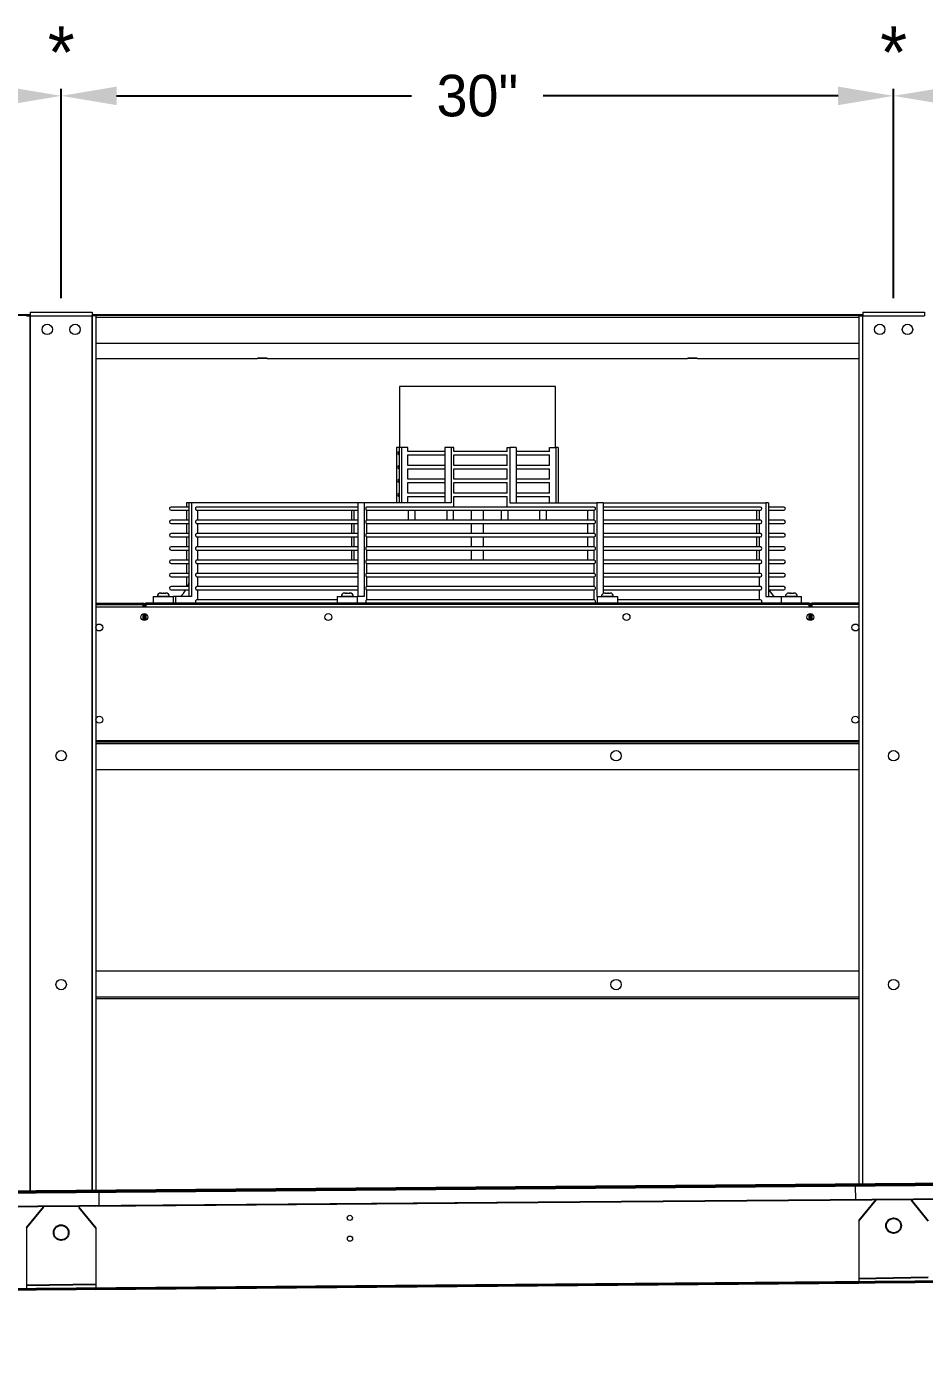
# Model space of a CAD drawing. Extents: x 6 to 271, y -23 to 146.
# Drawn here: x 184.46 to 216.82, y 46.41 to 94.12 of the extents above; entities that cross this region are included whole.
import ezdxf
from ezdxf.enums import TextEntityAlignment as Align

# ---------------------------------------------------------------- set-up
doc = ezdxf.new("R2010")
doc.units = 0
doc.header["$MEASUREMENT"] = 0
doc.layers.get('0').update_dxf_attribs({"linetype": 'CONTINUOUS'})
doc.layers.get('Defpoints').update_dxf_attribs({"linetype": 'CONTINUOUS'})
doc.dimstyles.get("Standard").update_dxf_attribs({"dimtxt": 1.5, "dimasz": 2, "dimexe": 0.25, "dimexo": 0.5, "dimgap": 0.75, "dimtad": 0, "dimtih": 1, "dimtoh": 1, "dimdec": 4, "dimzin": 0, "dimdsep": 46, "dimlunit": 5, "dimtxsty": 'STANDARD', "dimcen": 0.125, "dimclrd": 1, "dimclre": 1, "dimclrt": 1, "dimadec": 0, "dimazin": 0, "dimtfac": 1, "dimtdec": 4, "dimtofl": 0, "dimtmove": 0, "dimatfit": 3, "dimfxl": 1, "dimfrac": 2, "dimtolj": 1, "dimtzin": 0, "dimarcsym": 0})

# ---------------------------------------------------------------- blocks, each defined once
blk = doc.blocks.new('*D30')
at = {"color": 7, "lineweight": -2}
for p, q in [((155.707, 84.32), (155.707, 91.865)), ((157.707, 91.615), (168.332, 91.615)), ((183.707, 91.615), (173.082, 91.615)), ((185.707, 84.32), (185.707, 91.865))]:
    blk.add_line(p, q, dxfattribs=at)
at = {"color": 7}
for points in [[(157.707, 91.948), (157.707, 91.281), (155.707, 91.615)], [(183.707, 91.948), (183.707, 91.281), (185.707, 91.615)]]:
    blk.add_solid(points, dxfattribs=at)
at = {"layer": 'Defpoints', "color": 0}
for p in [(185.707, 91.615), (155.707, 83.82), (185.707, 83.82)]:
    blk.add_point(p, dxfattribs=at)
at = {"color": 7, "insert": (170.707, 91.615), "char_height": 1.5, "attachment_point": 5}
blk.add_mtext('\\A1;30"', dxfattribs=at)
blk = doc.blocks.new('*D31')
at = {"color": 7, "lineweight": -2}
for p, q in [((185.707, 84.32), (185.707, 91.865)), ((187.707, 91.615), (198.332, 91.615)), ((213.707, 91.615), (203.082, 91.615)), ((215.707, 84.32), (215.707, 91.865))]:
    blk.add_line(p, q, dxfattribs=at)
at = {"color": 7}
for points in [[(187.707, 91.948), (187.707, 91.281), (185.707, 91.615)], [(213.707, 91.948), (213.707, 91.281), (215.707, 91.615)]]:
    blk.add_solid(points, dxfattribs=at)
at = {"layer": 'Defpoints', "color": 0}
for p in [(215.707, 91.615), (185.707, 83.82), (215.707, 83.82)]:
    blk.add_point(p, dxfattribs=at)
at = {"color": 7, "insert": (200.707, 91.615), "char_height": 1.5, "attachment_point": 5}
blk.add_mtext('\\A1;30"', dxfattribs=at)
blk = doc.blocks.new('*D32')
at = {"color": 7, "lineweight": -2}
for p, q in [((215.707, 84.32), (215.707, 91.865)), ((217.707, 91.615), (225.832, 91.615)), ((244.207, 91.615), (236.082, 91.615)), ((246.207, 84.32), (246.207, 91.865))]:
    blk.add_line(p, q, dxfattribs=at)
at = {"color": 7}
for points in [[(217.707, 91.948), (217.707, 91.281), (215.707, 91.615)], [(244.207, 91.948), (244.207, 91.281), (246.207, 91.615)]]:
    blk.add_solid(points, dxfattribs=at)
at = {"layer": 'Defpoints', "color": 0}
for p in [(246.207, 91.615), (215.707, 83.82), (246.207, 83.82)]:
    blk.add_point(p, dxfattribs=at)
at = {"color": 7, "insert": (230.957, 91.615), "char_height": 1.5, "attachment_point": 5}
blk.add_mtext('\\A1;30 1/2"', dxfattribs=at)
blk = doc.blocks.new('*D34')
at = {"color": 7, "lineweight": -2}
for p, q in [((252.728, 48.624), (252.728, 37.134)), ((117.732, 47.508), (117.732, 37.134)), ((119.732, 37.384), (182.23, 37.384)), ((250.728, 37.384), (188.23, 37.384))]:
    blk.add_line(p, q, dxfattribs=at)
at = {"color": 7}
for points in [[(119.732, 37.717), (119.732, 37.05), (117.732, 37.384)], [(250.728, 37.717), (250.728, 37.05), (252.728, 37.384)]]:
    blk.add_solid(points, dxfattribs=at)
at = {"layer": 'Defpoints', "color": 0}
for p in [(252.728, 49.124), (117.732, 48.008), (252.728, 37.384)]:
    blk.add_point(p, dxfattribs=at)
at = {"color": 7, "insert": (185.23, 37.384), "char_height": 1.5, "attachment_point": 5}
blk.add_mtext('\\A1;135"', dxfattribs=at)

msp = doc.modelspace()

# ---------------------------------------------------------------- linework, layer by layer
at = {"color": 0, "linetype": 'Continuous', "lineweight": 15}
for p, q in [((156.8216, 83.73657), (184.5926, 83.73657)), ((184.4571, 83.68486), (184.5916, 83.68486)), ((184.5916, 83.68486), (184.5916, 52.11779)), ((184.5926, 83.68486), (184.5916, 83.68486)), ((184.5926, 83.82036), (184.5926, 83.68586)), ((184.5926, 83.82036), (186.8216, 83.82036)), ((184.5926, 83.68586), (186.8216, 83.68586)), ((184.5926, 83.68486), (184.5926, 83.68586)), ((184.5926, 83.68486), (186.8216, 83.68486)), ((184.5926, 52.1178), (184.5926, 83.68486)), ((186.8216, 83.82036), (186.8216, 83.68586)), ((186.8216, 83.73657), (214.5926, 83.73657)), ((186.8216, 83.68486), (186.8216, 83.68586)), ((186.8226, 83.68486), (186.8216, 83.68486)), ((186.8216, 52.13622), (186.8216, 83.68486)), ((186.8226, 83.68486), (186.8226, 52.13623)), ((186.9571, 83.68486), (186.8226, 83.68486)), ((186.9571, 83.68486), (186.9571, 52.13734)), ((186.9571, 83.63186), (214.4571, 83.63186)), ((214.4571, 83.68486), (214.4571, 52.36462)), ((214.4571, 83.68486), (214.5916, 83.68486)), ((214.5916, 83.68486), (214.5916, 52.36574)), ((214.5926, 83.68486), (214.5916, 83.68486)), ((214.5926, 83.82036), (214.5926, 83.68586)), ((214.5926, 83.82036), (216.8216, 83.82036)), ((214.5926, 83.68586), (216.8216, 83.68586)), ((214.5926, 83.68486), (214.5926, 83.68586)), ((214.5926, 83.68486), (216.8216, 83.68486)), ((214.5926, 52.36574), (214.5926, 83.68486)), ((216.8216, 83.82036), (216.8216, 83.68586)), ((186.9571, 82.70311), (214.4571, 82.70311)), ((186.9571, 82.14103), (192.7696, 82.14103)), ((193.1446, 82.14103), (208.2696, 82.14103)), ((208.6446, 82.14103), (214.4571, 82.14103)), ((201.78339, 81.13136), (197.8946, 81.13136)), ((203.5196, 81.13136), (201.78339, 81.13136)), ((197.78988, 78.94036), (197.78988, 76.94536)), ((197.88326, 78.94036), (197.78988, 78.94036)), ((197.97663, 78.94036), (197.88326, 78.94036)), ((197.88326, 78.94036), (197.88326, 76.94536)), ((197.97663, 78.94036), (197.97663, 76.94536)), ((198.20206, 78.94036), (197.97663, 78.94036)), ((198.20206, 78.78954), (198.20206, 78.94036)), ((199.53743, 78.79048), (198.20206, 78.79048)), ((199.76285, 78.94036), (199.53743, 78.94036)), ((199.53743, 78.94036), (199.53743, 76.94536)), ((199.76285, 78.94036), (199.76285, 76.94536)), ((199.85623, 78.94036), (199.76285, 78.94036)), ((199.85623, 78.78954), (199.85623, 78.94036)), ((201.78339, 78.79048), (199.85623, 78.79048)), ((201.78339, 78.79048), (201.78339, 78.94036)), ((201.78339, 78.94036), (201.87677, 78.94036)), ((201.87677, 78.94036), (201.87677, 76.94536)), ((202.1022, 78.94036), (201.87677, 78.94036)), ((202.1022, 78.94036), (202.1022, 76.94536)), ((203.30551, 78.79048), (202.1022, 78.79048)), ((203.30551, 78.79048), (203.30551, 78.94036)), ((203.30551, 78.94036), (203.53093, 78.94036)), ((203.53093, 78.94036), (203.53093, 76.94536)), ((203.62431, 78.94036), (203.53093, 78.94036)), ((203.62431, 78.94036), (203.62431, 76.94536)), ((198.20206, 78.28954), (198.20206, 78.67141)), ((198.20206, 78.67048), (199.53743, 78.67048)), ((199.53743, 78.29048), (198.20206, 78.29048)), ((199.85623, 78.28954), (199.85623, 78.67141)), ((199.85623, 78.67048), (201.78339, 78.67048)), ((201.78339, 78.29048), (199.85623, 78.29048)), ((201.78339, 78.29048), (201.78339, 78.67048)), ((202.1022, 78.67048), (203.30551, 78.67048)), ((203.30551, 78.29048), (202.1022, 78.29048)), ((203.30551, 78.29048), (203.30551, 78.67048)), ((198.20206, 77.78954), (198.20206, 78.17141)), ((198.20206, 78.17048), (199.53743, 78.17048)), ((199.53743, 77.79048), (198.20206, 77.79048)), ((199.85623, 77.78954), (199.85623, 78.17141)), ((199.85623, 78.17048), (201.78339, 78.17048)), ((201.78339, 77.79048), (199.85623, 77.79048)), ((201.78339, 77.79048), (201.78339, 78.17048)), ((202.1022, 78.17048), (203.30551, 78.17048)), ((203.30551, 77.79048), (202.1022, 77.79048)), ((203.30551, 77.79048), (203.30551, 78.17048)), ((198.20206, 77.28954), (198.20206, 77.67141)), ((198.20206, 77.67048), (199.53743, 77.67048)), ((199.53743, 77.29048), (198.20206, 77.29048)), ((199.85623, 77.28954), (199.85623, 77.67141)), ((199.85623, 77.67048), (201.78339, 77.67048)), ((201.78339, 77.29048), (199.85623, 77.29048)), ((201.78339, 77.29048), (201.78339, 77.67048)), ((202.1022, 77.67048), (203.30551, 77.67048)), ((203.30551, 77.29048), (202.1022, 77.29048)), ((203.30551, 77.29048), (203.30551, 77.67048)), ((190.22008, 76.94536), (190.22008, 76.79048)), ((190.31345, 76.94536), (190.22008, 76.94536)), ((190.40683, 76.94536), (190.31345, 76.94536)), ((190.31345, 76.94536), (190.31345, 73.56436)), ((190.40683, 76.94536), (190.40683, 73.56436)), ((196.40191, 76.94536), (190.40683, 76.94536)), ((196.62734, 76.94536), (196.40191, 76.94536)), ((196.40191, 76.94536), (196.40191, 73.56436)), ((196.62734, 76.94536), (196.62734, 73.56436)), ((199.76285, 76.94536), (196.62734, 76.94536)), ((198.20206, 76.94536), (198.20206, 77.17141)), ((198.20206, 77.17048), (199.53743, 77.17048)), ((199.85623, 76.79048), (199.85623, 77.17141)), ((199.85623, 77.17048), (201.78339, 77.17048)), ((201.78339, 76.79048), (201.78339, 77.17048)), ((201.87677, 76.94536), (205.01229, 76.94536)), ((202.1022, 77.17048), (203.30551, 77.17048)), ((203.30551, 76.94536), (203.30551, 77.17048)), ((205.01229, 76.94536), (205.01229, 73.56436)), ((205.23771, 76.94536), (205.01229, 76.94536)), ((205.23771, 76.94536), (205.23771, 73.67245)), ((205.23771, 76.94536), (211.10074, 76.94536)), ((211.10074, 76.94536), (211.10074, 73.56436)), ((211.19412, 76.94536), (211.10074, 76.94536)), ((211.19412, 76.94536), (211.19412, 73.56436)), ((190.31345, 76.79048), (189.66698, 76.79048)), ((189.66698, 76.67048), (190.31345, 76.67048)), ((190.22008, 76.67048), (190.22008, 76.31181)), ((190.60323, 76.67048), (196.40191, 76.67048)), ((196.40191, 76.79048), (190.6033, 76.79048)), ((190.63225, 76.31181), (190.63225, 76.67048)), ((196.17648, 76.67048), (196.17648, 76.31181)), ((196.26986, 76.31181), (196.26986, 76.67048)), ((196.70869, 76.67048), (204.93197, 76.67048)), ((204.93197, 76.79048), (196.70882, 76.79048)), ((196.72071, 76.31181), (196.72071, 76.67048)), ((204.69348, 76.31181), (204.69348, 76.67048)), ((204.91891, 76.31181), (204.91891, 76.67048)), ((210.90683, 76.79048), (205.23771, 76.79048)), ((205.23771, 76.67048), (210.90683, 76.67048)), ((210.78194, 76.31181), (210.78194, 76.67048)), ((210.87532, 76.31181), (210.87532, 76.67048)), ((211.74721, 76.79048), (211.19412, 76.79048)), ((211.19412, 76.67048), (211.74721, 76.67048)), ((190.31345, 76.31181), (189.66698, 76.31181)), ((189.66698, 76.19181), (190.31345, 76.19181)), ((190.22008, 76.19181), (190.22008, 75.83314)), ((190.60323, 76.19181), (196.40191, 76.19181)), ((196.40191, 76.31181), (190.6033, 76.31181)), ((190.63225, 75.83314), (190.63225, 76.19181)), ((196.17648, 76.19181), (196.17648, 75.83314)), ((196.26986, 75.83314), (196.26986, 76.19181)), ((196.70869, 76.19181), (204.93197, 76.19181)), ((204.93197, 76.31181), (196.70882, 76.31181)), ((196.72071, 75.83314), (196.72071, 76.19181)), ((204.69348, 75.83314), (204.69348, 76.19181)), ((204.91891, 75.83314), (204.91891, 76.19181)), ((210.90683, 76.31181), (205.23771, 76.31181)), ((205.23771, 76.19181), (210.90683, 76.19181)), ((210.78194, 75.83314), (210.78194, 76.19181)), ((210.87532, 75.83314), (210.87532, 76.19181)), ((211.74721, 76.31181), (211.19412, 76.31181)), ((211.19412, 76.19181), (211.74721, 76.19181)), ((190.31345, 75.83314), (189.66698, 75.83314)), ((189.66698, 75.71315), (190.31345, 75.71315)), ((190.22008, 75.71315), (190.22008, 75.35448)), ((190.60323, 75.71315), (196.40191, 75.71315)), ((196.40191, 75.83314), (190.6033, 75.83314)), ((190.63225, 75.35448), (190.63225, 75.71315)), ((196.17648, 75.71315), (196.17648, 75.35448)), ((196.26986, 75.35448), (196.26986, 75.71315)), ((196.70869, 75.71315), (204.93197, 75.71315)), ((204.93197, 75.83314), (196.70882, 75.83314)), ((196.72071, 75.35448), (196.72071, 75.71315)), ((204.69348, 75.35448), (204.69348, 75.71315)), ((204.91891, 75.35448), (204.91891, 75.71315)), ((210.90683, 75.83314), (205.23771, 75.83314)), ((205.23771, 75.71315), (210.90683, 75.71315)), ((210.78194, 75.35448), (210.78194, 75.71315)), ((210.87532, 75.35448), (210.87532, 75.71315)), ((211.74721, 75.83314), (211.19412, 75.83314)), ((211.19412, 75.71315), (211.74721, 75.71315)), ((190.31345, 75.35448), (189.66698, 75.35448)), ((189.66698, 75.23448), (190.31345, 75.23448)), ((190.22008, 75.23448), (190.22008, 74.87581)), ((190.60323, 75.23448), (196.40191, 75.23448)), ((196.40191, 75.35448), (190.6033, 75.35448)), ((190.63225, 74.87581), (190.63225, 75.23448)), ((196.17648, 75.23448), (196.17648, 74.87581)), ((196.26986, 74.87581), (196.26986, 75.23448)), ((196.70869, 75.23448), (204.93197, 75.23448)), ((204.93197, 75.35448), (196.70882, 75.35448)), ((196.72071, 74.87581), (196.72071, 75.23448)), ((204.69348, 74.87581), (204.69348, 75.23448)), ((204.91891, 74.87581), (204.91891, 75.23448)), ((210.90683, 75.35448), (205.23771, 75.35448)), ((205.23771, 75.23448), (210.90683, 75.23448)), ((210.78194, 74.87581), (210.78194, 75.23448)), ((210.87532, 74.87581), (210.87532, 75.23448)), ((211.74721, 75.35448), (211.19412, 75.35448)), ((211.19412, 75.23448), (211.74721, 75.23448)), ((190.31345, 74.87581), (189.66698, 74.87581)), ((189.66698, 74.75581), (190.31345, 74.75581)), ((190.22008, 74.75581), (190.22008, 74.39715)), ((190.60323, 74.75581), (196.40191, 74.75581)), ((196.40191, 74.87581), (190.6033, 74.87581)), ((190.63225, 74.39715), (190.63225, 74.75581)), ((196.70869, 74.75581), (204.93197, 74.75581)), ((204.93197, 74.87581), (196.70882, 74.87581)), ((196.72071, 74.39715), (196.72071, 74.75581)), ((204.91891, 74.39715), (204.91891, 74.75581)), ((210.90683, 74.87581), (205.23771, 74.87581)), ((205.23771, 74.75581), (210.90683, 74.75581)), ((210.87532, 74.39715), (210.87532, 74.75581)), ((211.74721, 74.87581), (211.19412, 74.87581)), ((211.19412, 74.75581), (211.74721, 74.75581)), ((190.31345, 74.39715), (189.66698, 74.39715)), ((189.66698, 74.27715), (190.31345, 74.27715)), ((190.22008, 74.27715), (190.22008, 73.91848)), ((190.60323, 74.27715), (196.40191, 74.27715)), ((196.40191, 74.39715), (190.6033, 74.39715)), ((190.63225, 73.91848), (190.63225, 74.27715)), ((196.70869, 74.27715), (204.93197, 74.27715)), ((204.93197, 74.39715), (196.70882, 74.39715)), ((196.72071, 73.91848), (196.72071, 74.27715)), ((204.91891, 73.91848), (204.91891, 74.27715)), ((210.90683, 74.39715), (205.23771, 74.39715)), ((205.23771, 74.27715), (210.90683, 74.27715)), ((210.87532, 73.91848), (210.87532, 74.27715)), ((211.74721, 74.39715), (211.19412, 74.39715)), ((211.19412, 74.27715), (211.74721, 74.27715)), ((189.02057, 73.56436), (189.04866, 73.56436)), ((189.04866, 73.56436), (189.75857, 73.56436)), ((189.60832, 73.56536), (189.17082, 73.56536)), ((189.29482, 73.68936), (189.29497, 73.68936)), ((189.29771, 73.68936), (189.29497, 73.68936)), ((189.29771, 73.68936), (189.30821, 73.68936)), ((189.31889, 73.68936), (189.30821, 73.68936)), ((189.31889, 73.68936), (189.39493, 73.68936)), ((189.40649, 73.68936), (189.39493, 73.68936)), ((189.41277, 73.68936), (189.40649, 73.68936)), ((189.41277, 73.68936), (189.43813, 73.68936)), ((189.45267, 73.68936), (189.43813, 73.68936)), ((189.45267, 73.68936), (189.48432, 73.68936)), ((190.31345, 73.91848), (189.66698, 73.91848)), ((189.66698, 73.79848), (190.31345, 73.79848)), ((189.82386, 73.56436), (189.75857, 73.56436)), ((189.82386, 73.56436), (189.82386, 73.32036)), ((190.40683, 73.56436), (189.82386, 73.56436)), ((190.60323, 73.79848), (196.40191, 73.79848)), ((196.40191, 73.91848), (190.6033, 73.91848)), ((190.63225, 73.43982), (190.63225, 73.79848)), ((195.65023, 73.56436), (195.67831, 73.56436)), ((195.67831, 73.56436), (196.38823, 73.56436)), ((196.23798, 73.56536), (195.80048, 73.56536)), ((195.92448, 73.68936), (195.95612, 73.68936)), ((195.97066, 73.68936), (195.95612, 73.68936)), ((195.97066, 73.68936), (195.99603, 73.68936)), ((196.00231, 73.68936), (195.99603, 73.68936)), ((196.01387, 73.68936), (196.00231, 73.68936)), ((196.01387, 73.68936), (196.08991, 73.68936)), ((196.10058, 73.68936), (196.08991, 73.68936)), ((196.10058, 73.68936), (196.11109, 73.68936)), ((196.11382, 73.68936), (196.11109, 73.68936)), ((196.11382, 73.68936), (196.11398, 73.68936)), ((196.62734, 73.56436), (196.38823, 73.56436)), ((196.70869, 73.79848), (204.93197, 73.79848)), ((204.93197, 73.91848), (196.70882, 73.91848)), ((196.72071, 73.43982), (196.72071, 73.79848)), ((204.91891, 73.43982), (204.91891, 73.79848)), ((205.01229, 73.56436), (205.02597, 73.56436)), ((205.02597, 73.56436), (205.05406, 73.56436)), ((205.05406, 73.56436), (205.76397, 73.56436)), ((205.19287, 73.56536), (205.17622, 73.56536)), ((205.61372, 73.56536), (205.19287, 73.56536)), ((210.90683, 73.91848), (205.23771, 73.91848)), ((205.23771, 73.79848), (210.90683, 73.79848)), ((205.30022, 73.68936), (205.30037, 73.68936)), ((205.3031, 73.68936), (205.30037, 73.68936)), ((205.3031, 73.68936), (205.31361, 73.68936)), ((205.32429, 73.68936), (205.31361, 73.68936)), ((205.32429, 73.68936), (205.40033, 73.68936)), ((205.41188, 73.68936), (205.40033, 73.68936)), ((205.41816, 73.68936), (205.41188, 73.68936)), ((205.41816, 73.68936), (205.44353, 73.68936)), ((205.45807, 73.68936), (205.44353, 73.68936)), ((205.45807, 73.68936), (205.48972, 73.68936)), ((210.87532, 73.43982), (210.87532, 73.79848)), ((211.10074, 73.56436), (211.65562, 73.56436)), ((211.74721, 73.91848), (211.19412, 73.91848)), ((211.19412, 73.79848), (211.74721, 73.79848)), ((211.65562, 73.56436), (211.68371, 73.56436)), ((211.68371, 73.56436), (212.39362, 73.56436)), ((211.94091, 73.56536), (211.80587, 73.56536)), ((211.92987, 73.68936), (211.96152, 73.68936)), ((212.24337, 73.56536), (211.94091, 73.56536)), ((211.97606, 73.68936), (211.96152, 73.68936)), ((211.97606, 73.68936), (212.00143, 73.68936)), ((212.00771, 73.68936), (212.00143, 73.68936)), ((212.01926, 73.68936), (212.00771, 73.68936)), ((212.01926, 73.68936), (212.0953, 73.68936)), ((212.10598, 73.68936), (212.0953, 73.68936)), ((212.10598, 73.68936), (212.11649, 73.68936)), ((212.11922, 73.68936), (212.11649, 73.68936)), ((212.11922, 73.68936), (212.11937, 73.68936)), ((186.9571, 73.32036), (188.6561, 73.32036)), ((186.9571, 73.26936), (188.6561, 73.26936)), ((186.9571, 73.19536), (214.4571, 73.19536)), ((188.6561, 73.32036), (188.6561, 73.26936)), ((188.6561, 73.26936), (188.6561, 73.19536)), ((188.6571, 73.26936), (188.6571, 73.19536)), ((188.7071, 73.26936), (188.6571, 73.26936)), ((188.7549, 73.27156), (188.7071, 73.27156)), ((188.7071, 73.27156), (188.7071, 73.19536)), ((188.7549, 73.27156), (188.7549, 73.19536)), ((212.6583, 73.32036), (188.7559, 73.32036)), ((188.7559, 73.32036), (188.7559, 73.27156)), ((212.6583, 73.27156), (188.7559, 73.27156)), ((188.7559, 73.27156), (188.7559, 73.19536)), ((195.65023, 73.43982), (190.6033, 73.43982)), ((204.93197, 73.43982), (196.70882, 73.43982)), ((210.90683, 73.43982), (205.76397, 73.43982)), ((212.6583, 73.32036), (212.6583, 73.27156)), ((212.6583, 73.27156), (212.6583, 73.19536)), ((212.6593, 73.27156), (212.7071, 73.27156)), ((212.6593, 73.19536), (212.6593, 73.27156)), ((212.7071, 73.19536), (212.7071, 73.27156)), ((212.7571, 73.26936), (212.7071, 73.26936)), ((212.7571, 73.26936), (212.7571, 73.19536)), ((212.7581, 73.26936), (212.7581, 73.32036)), ((214.4571, 73.32036), (212.7581, 73.32036)), ((212.7581, 73.19536), (212.7581, 73.26936)), ((214.4571, 73.26936), (212.7581, 73.26936)), ((188.6561, 72.93448), (188.6561, 72.70624)), ((188.6571, 72.93492), (188.6571, 72.7058)), ((188.7071, 72.94536), (188.7071, 72.69536)), ((188.7549, 72.93586), (188.7549, 72.70486)), ((188.7559, 72.93544), (188.7559, 72.70528)), ((212.6583, 72.93544), (212.6583, 72.70528)), ((212.6593, 72.70486), (212.6593, 72.93586)), ((212.7071, 72.69536), (212.7071, 72.94536)), ((212.7571, 72.93492), (212.7571, 72.7058)), ((212.7581, 72.70624), (212.7581, 72.93448)), ((186.9571, 68.37136), (214.4571, 68.37136)), ((186.9571, 68.37036), (214.4571, 68.37036)), ((186.9571, 68.32036), (214.4571, 68.32036)), ((186.9571, 68.25686), (214.4571, 68.25686)), ((186.9571, 67.32036), (214.4571, 67.32036)), ((186.9571, 60.07036), (214.4571, 60.07036)), ((186.9571, 59.13386), (214.4571, 59.13386)), ((186.9571, 59.07036), (214.4571, 59.07036)), ((187.07538, 52.13832), (214.32445, 52.36353)), ((187.07538, 52.13832), (187.07575, 52.09413)), ((187.07575, 52.09413), (214.32482, 52.31933)), ((187.07998, 51.58241), (187.07575, 52.09413)), ((214.32482, 52.31933), (214.32445, 52.36353)), ((214.32482, 52.31933), (214.32905, 51.80762)), ((186.9571, 51.58069), (214.4571, 51.80797)), ((214.32905, 51.80762), (187.07998, 51.58241)), ((187.07998, 51.58171), (187.07998, 51.58241)), ((214.4571, 51.05185), (214.4571, 48.83819)), ((184.4571, 50.80391), (184.4571, 48.59025)), ((186.9571, 50.80391), (186.9571, 48.63124)), ((186.9571, 48.63159), (214.4571, 48.85887)), ((186.9571, 48.58059), (214.4571, 48.80787))]:
    msp.add_line(p, q, dxfattribs=at)
at = {"color": 0}
for p, q in [((247.57332, 52.63832), (123.82755, 51.61559)), ((123.82791, 51.5714), (247.57368, 52.594)), ((247.57791, 52.08241), (123.9571, 51.06001)), ((185.06764, 51.54966), (184.4571, 50.80391)), ((186.34655, 51.54966), (186.9571, 50.80391)), ((215.06764, 51.7976), (214.4571, 51.05185)), ((216.34655, 51.7976), (216.9571, 51.05185)), ((123.9571, 48.11091), (247.4571, 49.13161)), ((247.45752, 49.08061), (123.9571, 48.05991)), ((186.9571, 48.75624), (184.4571, 48.71525)), ((216.9571, 49.00418), (214.4571, 48.96319)), ((214.4571, 48.83819), (214.4571, 48.78719)), ((184.4571, 48.59025), (184.4571, 48.53924))]:
    msp.add_line(p, q, dxfattribs=at)
at = {"color": 0, "linetype": 'Continuous', "lineweight": 15, "flags": 128}
for points in [[(192.7696, 82.14103), (192.77719, 82.14709), (192.79936, 82.15265), (192.83431, 82.15728), (192.87921, 82.16058), (192.93041, 82.16231), (192.98378, 82.16231), (193.03499, 82.16058), (193.07988, 82.15728), (193.11483, 82.15265), (193.137, 82.14709), (193.1446, 82.14103)], [(193.1446, 82.14103), (193.13693, 82.14708), (193.11473, 82.15264), (193.07978, 82.15725), (193.03491, 82.16055), (192.98375, 82.16227), (192.93044, 82.16227), (192.87928, 82.16055), (192.83441, 82.15725), (192.79946, 82.15264), (192.77726, 82.14708), (192.7696, 82.14103)], [(208.2696, 82.14103), (208.27719, 82.14709), (208.29936, 82.15265), (208.33431, 82.15728), (208.37921, 82.16058), (208.43041, 82.16231), (208.48378, 82.16231), (208.53499, 82.16058), (208.57988, 82.15728), (208.61483, 82.15265), (208.637, 82.14709), (208.6446, 82.14103)], [(208.6446, 82.14103), (208.63693, 82.14708), (208.61473, 82.15264), (208.57978, 82.15725), (208.53491, 82.16055), (208.48375, 82.16227), (208.43044, 82.16227), (208.37928, 82.16055), (208.33441, 82.15725), (208.29946, 82.15264), (208.27726, 82.14708), (208.2696, 82.14103)], [(204.93197, 76.79048), (204.93202, 76.79048), (204.9413, 76.7853), (204.94898, 76.77077), (204.95376, 76.74937), (204.95482, 76.72475), (204.95199, 76.7011), (204.94574, 76.68246), (204.93714, 76.67202), (204.93197, 76.67048)], [(204.93197, 76.31181), (204.93622, 76.31077), (204.94459, 76.30194), (204.951, 76.28536), (204.95448, 76.2636), (204.95448, 76.24002), (204.951, 76.21826), (204.94459, 76.20169), (204.93622, 76.19285), (204.93197, 76.19181)], [(204.93197, 75.83314), (204.93622, 75.83211), (204.94459, 75.82327), (204.951, 75.80669), (204.95448, 75.78494), (204.95448, 75.76135), (204.951, 75.7396), (204.94459, 75.72302), (204.93622, 75.71418), (204.93197, 75.71315)], [(204.93197, 75.35448), (204.93622, 75.35344), (204.94459, 75.3446), (204.951, 75.32803), (204.95448, 75.30627), (204.95448, 75.28269), (204.951, 75.26093), (204.94459, 75.24435), (204.93622, 75.23552), (204.93197, 75.23448)], [(204.93197, 74.87581), (204.93622, 74.87477), (204.94459, 74.86594), (204.951, 74.84936), (204.95448, 74.8276), (204.95448, 74.80402), (204.951, 74.78227), (204.94459, 74.76569), (204.93622, 74.75685), (204.93197, 74.75581)], [(190.31345, 74.06328), (190.2749, 73.94703), (190.26293, 73.91848)], [(204.93197, 74.39715), (204.93622, 74.39611), (204.94459, 74.38727), (204.951, 74.3707), (204.95448, 74.34894), (204.95448, 74.32536), (204.951, 74.3036), (204.94459, 74.28702), (204.93622, 74.27819), (204.93197, 74.27715)], [(204.93197, 73.91848), (204.93622, 73.91744), (204.94459, 73.90861), (204.951, 73.89203), (204.95448, 73.87027), (204.95448, 73.84669), (204.951, 73.82493), (204.94459, 73.80836), (204.93622, 73.79952), (204.93197, 73.79848)], [(204.93197, 73.43982), (204.93648, 73.43865), (204.94491, 73.42937), (204.95129, 73.41222), (204.9546, 73.38992), (204.95431, 73.36601), (204.95291, 73.35524)]]:
    msp.add_lwpolyline(points, dxfattribs=at)
at = {"color": 0, "linetype": 'Continuous', "lineweight": 15}
for centre, radius in [((185.2071, 83.19536), 0.1875), ((186.2071, 83.19536), 0.1875), ((215.2071, 83.19536), 0.1875), ((216.2071, 83.19536), 0.1875), ((187.0821, 72.44536), 0.125), ((188.7071, 72.82036), 0.125), ((195.3321, 72.82036), 0.125), ((206.0821, 72.82036), 0.125), ((212.7071, 72.82036), 0.125), ((214.3321, 72.44536), 0.125), ((187.0821, 69.12136), 0.125), ((214.3321, 69.12136), 0.125), ((185.7071, 67.82036), 0.1875), ((205.7071, 67.82036), 0.1875), ((215.7071, 67.82036), 0.1875), ((185.7071, 59.57036), 0.1875), ((205.7071, 59.57036), 0.1875), ((215.7071, 59.57036), 0.1875), ((196.10881, 51.15631), 0.09375), ((196.11501, 50.40634), 0.09375)]:
    msp.add_circle(centre, radius, dxfattribs=at)
at = {"color": 0}
for centre in [(215.7071, 50.87617), (185.7071, 50.62823)]:
    msp.add_circle(centre, 0.26853, dxfattribs=at)
at = {"color": 0, "linetype": 'Continuous', "lineweight": 15}
for centre, radius, start, end in [((197.8946, 78.73048), 0.06, 100.892283, 259.107717), ((197.8946, 78.23048), 0.06, 100.892283, 259.107717), ((197.8946, 77.73048), 0.06, 100.892283, 259.107717), ((197.8946, 77.23048), 0.06, 100.892283, 259.107717), ((189.66698, 76.73048), 0.06, 90, 270), ((210.90366, 76.73048), 0.06008, 273.025613, 86.974387), ((211.74721, 76.73048), 0.06, 270, 90), ((189.66698, 76.25181), 0.06, 90, 270), ((210.90354, 76.25181), 0.06009, 273.144589, 86.855411), ((211.74721, 76.25181), 0.06, 270, 90), ((189.66698, 75.77314), 0.06, 90, 270), ((210.90354, 75.77314), 0.06009, 273.143027, 86.856973), ((211.74721, 75.77314), 0.06, 270, 90), ((189.66698, 75.29448), 0.06, 90, 270), ((210.90354, 75.29448), 0.06009, 273.144589, 86.855411), ((211.74721, 75.29448), 0.06, 270, 90), ((189.66698, 74.81581), 0.06, 90, 270), ((210.90354, 74.81581), 0.06009, 273.143027, 86.856973), ((211.74721, 74.81581), 0.06, 270, 90), ((189.66698, 74.33715), 0.06, 90, 270), ((210.90354, 74.33715), 0.06009, 273.144589, 86.855411), ((211.74721, 74.33715), 0.06, 270, 90), ((189.29482, 73.56536), 0.124, 90, 180), ((189.48432, 73.56536), 0.124, 0, 90), ((189.66698, 73.85848), 0.06, 90, 270), ((189.3468, 74.31936), 1, 310.97463, 328.608789), ((195.92448, 73.56536), 0.124, 90, 180), ((196.11398, 73.56536), 0.124, 0, 90), ((205.30022, 73.56536), 0.124, 90, 180), ((205.48972, 73.56536), 0.124, 0, 90), ((210.90354, 73.85848), 0.06009, 273.144589, 86.855411), ((212.0674, 74.31936), 1, 211.391211, 229.02537), ((211.74721, 73.85848), 0.06, 270, 90), ((211.92987, 73.56536), 0.124, 90, 180), ((212.11937, 73.56536), 0.124, 0, 90), ((188.6561, 73.26936), 0.051, 0, 90), ((188.6561, 73.26936), 0.001, 0, 90), ((188.7559, 73.27156), 0.0488, 90, 180), ((188.7559, 73.27156), 0.001, 90, 180), ((210.90335, 73.38033), 0.05959, 335.096891, 86.650916), ((212.6583, 73.27156), 0.0488, 0, 90), ((212.6583, 73.27156), 0.001, 0, 90), ((212.7581, 73.26936), 0.051, 90, 180), ((212.7581, 73.26936), 0.001, 90, 180), ((214.22286, 51.80656), 0.10619, 0.189668, 0.571094)]:
    msp.add_arc(centre, radius, start, end, dxfattribs=at)
for points in [[(184.5926, 83.69536), (156.8216, 83.69536)], [(214.5926, 83.69536), (186.8216, 83.69536)], [(186.9571, 82.14062), (192.7696, 82.14062)], [(193.1446, 82.14062), (208.2696, 82.14062)], [(208.6446, 82.14062), (214.4571, 82.14062)], [(197.8946, 81.13136), (197.8946, 78.94036)], [(203.5196, 78.94036), (203.5196, 81.13136)], [(198.21697, 76.67048), (198.21697, 76.31181)], [(198.46697, 76.31181), (198.46697, 76.67048)], [(199.60243, 76.67048), (199.60243, 76.31181)], [(199.85243, 76.31181), (199.85243, 76.67048)], [(200.4806, 76.67048), (200.4806, 76.31181)], [(200.9336, 76.31181), (200.9336, 76.67048)], [(201.56177, 76.67048), (201.56177, 76.31181)], [(201.81177, 76.31181), (201.81177, 76.67048)], [(202.94723, 76.67048), (202.94723, 76.31181)], [(203.19723, 76.31181), (203.19723, 76.67048)], [(200.4806, 76.19181), (200.4806, 75.83314)], [(200.9336, 75.83314), (200.9336, 76.19181)], [(200.4806, 75.71315), (200.4806, 75.35448)], [(200.9336, 75.35448), (200.9336, 75.71315)], [(200.4806, 75.23448), (200.4806, 74.87581)], [(200.9336, 74.87581), (200.9336, 75.23448)], [(189.02057, 73.56436), (189.02057, 73.32036)], [(189.17082, 73.56536), (189.17082, 73.56436)], [(189.29497, 73.68936), (189.291, 73.68929)], [(189.291, 73.68929), (189.29771, 73.68936)], [(189.30821, 73.68936), (189.31492, 73.68929)], [(189.31492, 73.68929), (189.31889, 73.68936)], [(189.39493, 73.68936), (189.39658, 73.68929)], [(189.39658, 73.68929), (189.41277, 73.68936)], [(189.43813, 73.68936), (189.45432, 73.68929)], [(189.45432, 73.68929), (189.45267, 73.68936)], [(189.60832, 73.56436), (189.60832, 73.56536)], [(189.75857, 73.32036), (189.75857, 73.56436)], [(195.65023, 73.56436), (195.65023, 73.32036)], [(195.80048, 73.56536), (195.80048, 73.56436)], [(195.95612, 73.68936), (195.95448, 73.68929)], [(195.95448, 73.68929), (195.97066, 73.68936)], [(195.99603, 73.68936), (196.01222, 73.68929)], [(196.01222, 73.68929), (196.01387, 73.68936)], [(196.08991, 73.68936), (196.09388, 73.68929)], [(196.09388, 73.68929), (196.10058, 73.68936)], [(196.11109, 73.68936), (196.1178, 73.68929)], [(196.1178, 73.68929), (196.11382, 73.68936)], [(196.23798, 73.56436), (196.23798, 73.56536)], [(196.38823, 73.32036), (196.38823, 73.56436)], [(205.02597, 73.56436), (205.02597, 73.32036)], [(205.17622, 73.56536), (205.17622, 73.56436)], [(205.30037, 73.68936), (205.2964, 73.68929)], [(205.2964, 73.68929), (205.3031, 73.68936)], [(205.31361, 73.68936), (205.32031, 73.68929)], [(205.32031, 73.68929), (205.32429, 73.68936)], [(205.40033, 73.68936), (205.40197, 73.68929)], [(205.40197, 73.68929), (205.41816, 73.68936)], [(205.44353, 73.68936), (205.45972, 73.68929)], [(205.45972, 73.68929), (205.45807, 73.68936)], [(205.61372, 73.56436), (205.61372, 73.56536)], [(205.76397, 73.32036), (205.76397, 73.56436)], [(211.65562, 73.56436), (211.65562, 73.32036)], [(211.80587, 73.56536), (211.80587, 73.56436)], [(211.96152, 73.68936), (211.95987, 73.68929)], [(211.95987, 73.68929), (211.97606, 73.68936)], [(212.00143, 73.68936), (212.01762, 73.68929)], [(212.01762, 73.68929), (212.01926, 73.68936)], [(212.0953, 73.68936), (212.09928, 73.68929)], [(212.09928, 73.68929), (212.10598, 73.68936)], [(212.11649, 73.68936), (212.12319, 73.68929)], [(212.12319, 73.68929), (212.11922, 73.68936)], [(212.24337, 73.56436), (212.24337, 73.56536)], [(212.39362, 73.32036), (212.39362, 73.56436)]]:
    msp.add_open_spline(points, degree=1, dxfattribs=at)
for points, knots in [([(192.7696, 82.14103), (192.7696, 82.14103), (192.7696, 82.14103), (192.7696, 82.14103), (192.7696, 82.14103), (192.7696, 82.14103), (192.7696, 82.14103)], [0, 0, 0, 0, 1, 1, 1, 1.00000059, 1.00000059, 1.00000059, 1.00000059]), ([(190.60927, 76.78926), (190.60608, 76.7898), (190.59672, 76.79138), (190.58115, 76.78656), (190.56519, 76.77575), (190.5535, 76.7595), (190.54742, 76.74007), (190.54763, 76.71953), (190.55411, 76.70027), (190.56613, 76.68427), (190.58229, 76.67399), (190.59647, 76.66958), (190.60431, 76.67094), (190.60601, 76.67123)], [0, 0, 0, 0, 0.05278326, 0.15493541, 0.25708506, 0.35921463, 0.46132613, 0.56341006, 0.66548868, 0.76757875, 0.86968472, 0.97181687, 1, 1, 1, 1]), ([(196.71125, 76.78973), (196.71094, 76.78994), (196.70813, 76.79186), (196.70249, 76.78905), (196.6954, 76.78092), (196.68976, 76.76644), (196.68627, 76.74808), (196.6853, 76.72769), (196.68697, 76.70765), (196.69109, 76.6901), (196.69719, 76.67742), (196.70346, 76.67071), (196.70744, 76.67116), (196.70884, 76.67132)], [0, 0, 0, 0, 0.01292207, 0.11640424, 0.21988582, 0.32335515, 0.42680049, 0.53022629, 0.63363492, 0.73704946, 0.84047658, 0.94393018, 1, 1, 1, 1]), ([(190.60927, 76.3106), (190.60608, 76.31113), (190.59672, 76.31271), (190.58115, 76.30789), (190.56519, 76.29709), (190.5535, 76.28084), (190.54742, 76.26141), (190.54763, 76.24087), (190.55411, 76.2216), (190.56613, 76.20561), (190.58229, 76.19533), (190.59647, 76.19091), (190.60431, 76.19227), (190.60601, 76.19257)], [0, 0, 0, 0, 0.0527838, 0.15493717, 0.25708665, 0.35921607, 0.46132178, 0.56341149, 0.66548996, 0.76757526, 0.86968417, 0.97181616, 1, 1, 1, 1]), ([(196.71125, 76.31106), (196.71094, 76.31128), (196.70813, 76.3132), (196.70249, 76.31039), (196.6954, 76.30225), (196.68976, 76.28777), (196.68627, 76.26942), (196.6853, 76.24902), (196.68697, 76.22899), (196.69109, 76.21143), (196.69719, 76.19875), (196.70346, 76.19205), (196.70744, 76.1925), (196.70884, 76.19266)], [0, 0, 0, 0, 0.01292209, 0.11640441, 0.21988868, 0.32335395, 0.42680484, 0.53022481, 0.63363947, 0.73704904, 0.8404763, 0.94393005, 1, 1, 1, 1]), ([(190.60932, 75.832), (190.60532, 75.83251), (190.59512, 75.83383), (190.57896, 75.8282), (190.56344, 75.81662), (190.5524, 75.79986), (190.54709, 75.78016), (190.54811, 75.75965), (190.55534, 75.74071), (190.56798, 75.72525), (190.58452, 75.71582), (190.59809, 75.71201), (190.60511, 75.71346), (190.60602, 75.71365)], [0, 0, 0, 0, 0.06581289, 0.16795274, 0.27008951, 0.3722043, 0.47429903, 0.57636937, 0.6784379, 0.78051674, 0.88261397, 0.98473593, 1, 1, 1, 1]), ([(196.71128, 75.83193), (196.70976, 75.83248), (196.70568, 75.83395), (196.69908, 75.82873), (196.69256, 75.81752), (196.68785, 75.80101), (196.6855, 75.78144), (196.68575, 75.7609), (196.68859, 75.74181), (196.69371, 75.72605), (196.70048, 75.71632), (196.70589, 75.71215), (196.70863, 75.71331), (196.70883, 75.71339)], [0, 0, 0, 0, 0.06116169, 0.16460909, 0.2680505, 0.37147475, 0.47487408, 0.57825153, 0.6816224, 0.78500432, 0.88840825, 0.99183454, 1, 1, 1, 1]), ([(190.60932, 75.35333), (190.60532, 75.35385), (190.59512, 75.35517), (190.57896, 75.34954), (190.56344, 75.33795), (190.5524, 75.32119), (190.54709, 75.3015), (190.54811, 75.28098), (190.55534, 75.26204), (190.56798, 75.24659), (190.58452, 75.23716), (190.59809, 75.23334), (190.60511, 75.2348), (190.60602, 75.23499)], [0, 0, 0, 0, 0.06581299, 0.16795462, 0.27009156, 0.37220651, 0.47429569, 0.57637214, 0.67844082, 0.78051539, 0.88261278, 0.9847359, 1, 1, 1, 1]), ([(196.71128, 75.35327), (196.70976, 75.35381), (196.70568, 75.35529), (196.69908, 75.35006), (196.69256, 75.33885), (196.68785, 75.32234), (196.6855, 75.30277), (196.68575, 75.28224), (196.68859, 75.26314), (196.69371, 75.24738), (196.70048, 75.23765), (196.70589, 75.23349), (196.70863, 75.23464), (196.70883, 75.23473)], [0, 0, 0, 0, 0.06116217, 0.16461104, 0.26805241, 0.37147662, 0.47487016, 0.57825359, 0.68162442, 0.7850063, 0.88840717, 0.99183454, 1, 1, 1, 1]), ([(190.60932, 74.87466), (190.60532, 74.87518), (190.59512, 74.8765), (190.57896, 74.87087), (190.56344, 74.85928), (190.5524, 74.84252), (190.54709, 74.82283), (190.54811, 74.80232), (190.55534, 74.78338), (190.56798, 74.76792), (190.58452, 74.75849), (190.59809, 74.75468), (190.60511, 74.75613), (190.60602, 74.75632)], [0, 0, 0, 0, 0.06581289, 0.16795274, 0.27008951, 0.3722043, 0.47429903, 0.57636937, 0.6784379, 0.78051674, 0.88261397, 0.98473593, 1, 1, 1, 1]), ([(196.71128, 74.8746), (196.70976, 74.87515), (196.70568, 74.87662), (196.69908, 74.8714), (196.69256, 74.86019), (196.68785, 74.84367), (196.6855, 74.82411), (196.68575, 74.80357), (196.68859, 74.78448), (196.69371, 74.76872), (196.70048, 74.75899), (196.70589, 74.75482), (196.70863, 74.75598), (196.70883, 74.75606)], [0, 0, 0, 0, 0.06116169, 0.16460909, 0.2680505, 0.37147475, 0.47487408, 0.57825153, 0.6816224, 0.78500432, 0.88840825, 0.99183454, 1, 1, 1, 1]), ([(190.60927, 74.39593), (190.60608, 74.39647), (190.59672, 74.39805), (190.58115, 74.39323), (190.56519, 74.38243), (190.5535, 74.36617), (190.54742, 74.34674), (190.54763, 74.3262), (190.55411, 74.30694), (190.56613, 74.29094), (190.58229, 74.28066), (190.59647, 74.27625), (190.60431, 74.27761), (190.60601, 74.2779)], [0, 0, 0, 0, 0.05278334, 0.15493701, 0.25708359, 0.359218, 0.46132401, 0.56341404, 0.6654928, 0.76757841, 0.86968453, 0.97181683, 1, 1, 1, 1]), ([(196.71125, 74.3964), (196.71094, 74.39661), (196.70813, 74.39853), (196.70249, 74.39572), (196.6954, 74.38759), (196.68976, 74.37311), (196.68627, 74.35475), (196.6853, 74.33436), (196.68697, 74.31432), (196.69109, 74.29677), (196.69719, 74.28409), (196.70346, 74.27738), (196.70744, 74.27784), (196.70884, 74.27799)], [0, 0, 0, 0, 0.01292209, 0.11640441, 0.21988868, 0.32335395, 0.42680484, 0.53022481, 0.63363947, 0.73704904, 0.8404763, 0.94393005, 1, 1, 1, 1]), ([(190.60927, 73.91727), (190.60608, 73.91781), (190.59672, 73.91938), (190.58115, 73.91457), (190.56519, 73.90376), (190.5535, 73.88751), (190.54742, 73.86808), (190.54763, 73.84754), (190.55411, 73.82827), (190.56613, 73.81228), (190.58229, 73.802), (190.59647, 73.79758), (190.60431, 73.79894), (190.60601, 73.79924)], [0, 0, 0, 0, 0.05278327, 0.15493545, 0.25708512, 0.35921471, 0.46132342, 0.56341034, 0.66548899, 0.76757677, 0.86968431, 0.97181649, 1, 1, 1, 1]), ([(196.71125, 73.91773), (196.71094, 73.91795), (196.70813, 73.91987), (196.70249, 73.91706), (196.6954, 73.90892), (196.68976, 73.89444), (196.68627, 73.87609), (196.6853, 73.8557), (196.68697, 73.83566), (196.69109, 73.8181), (196.69719, 73.80542), (196.70346, 73.79872), (196.70744, 73.79917), (196.70884, 73.79933)], [0, 0, 0, 0, 0.01292206, 0.11640421, 0.21988704, 0.32335424, 0.42680226, 0.53022803, 0.63363664, 0.73704859, 0.84047759, 0.94393015, 1, 1, 1, 1]), ([(190.60933, 73.43868), (190.60525, 73.43919), (190.59495, 73.44048), (190.57873, 73.43476), (190.56327, 73.4231), (190.55228, 73.40628), (190.54711, 73.3866), (190.54786, 73.36884), (190.55136, 73.35889), (190.55265, 73.35524)], [0, 0, 0, 0, 0.10541262, 0.26576209, 0.42610212, 0.58640999, 0.74668435, 0.90692428, 1, 1, 1, 1]), ([(196.71125, 73.4386), (196.71018, 73.43912), (196.70657, 73.44088), (196.7003, 73.43666), (196.69355, 73.42652), (196.68848, 73.4107), (196.68574, 73.39156), (196.68545, 73.37209), (196.68702, 73.36048), (196.68774, 73.35524)], [0, 0, 0, 0, 0.06751507, 0.22768448, 0.38785179, 0.54799875, 0.70810753, 0.86818266, 1, 1, 1, 1])]:
    msp.add_open_spline(points, degree=3, knots=knots, dxfattribs=at)

# ---------------------------------------------------------------- texts
at = {"color": 0}
for p in [(185.70941, 92.24708), (215.70941, 92.24708)]:
    msp.add_text('*', height=1.87063, dxfattribs=at).set_placement(p, align=Align.CENTER)

# ---------------------------------------------------------------- dimensions: what is measured, and where the dimension line sits
for base, p1, p2, picture, middle in [((246.2071, 91.61475), (215.7071, 83.82036), (246.2071, 83.82036), '*D32', (230.9571, 91.61475)), ((185.7071, 91.61475), (155.7071, 83.82036), (185.7071, 83.82036), '*D30', (170.7071, 91.61475)), ((215.7071, 91.61475), (185.7071, 83.82036), (215.7071, 83.82036), '*D31', (200.7071, 91.61475)), ((252.72754, 37.38353), (117.73215, 48.00846), (252.72754, 49.12417), '*D34', (185.22984, 37.38353))]:
    dim = msp.add_linear_dim(base=base, p1=p1, p2=p2, dimstyle='Standard', override={"dimpost": '"', "dimclrd": 7, "dimclre": 7, "dimclrt": 7}, dxfattribs=at)
    dim.commit()
    dim.dimension.update_dxf_attribs({"geometry": picture, "text_midpoint": middle})

doc.saveas('drawing.dxf')
